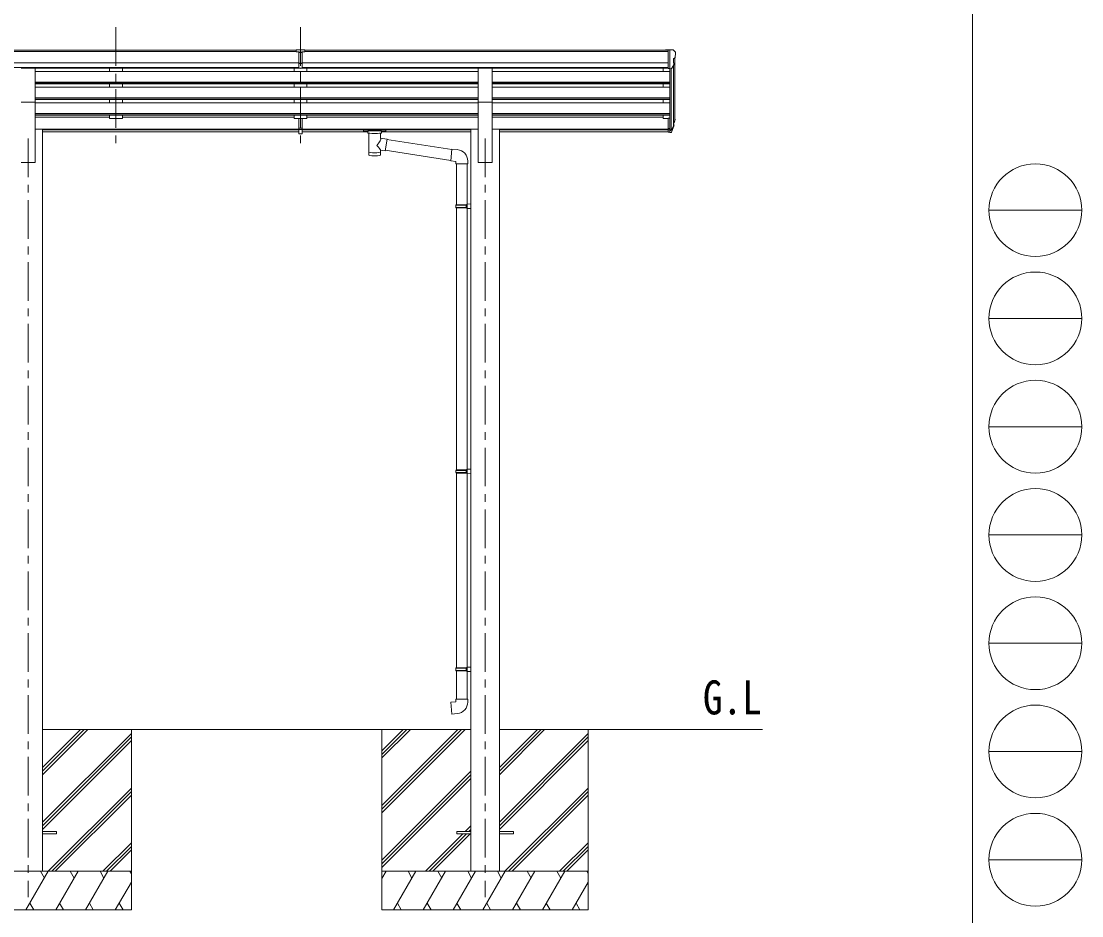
# Model space of a CAD drawing. Units: millimetres at full size, sheet at 1:30; details may follow other scales. Extents: x -8432 to 8432, y -5820 to 5820.
# Drawn here: x 4319 to 8432, y -3787 to -317 of the extents above; entities that cross this region are included whole.
import ezdxf
from ezdxf.enums import TextEntityAlignment as Align

# ---------------------------------------------------------------- set-up
doc = ezdxf.new("R2010")
doc.units = ezdxf.units.MM
doc.header["$LTSCALE"] = 30
doc.linetypes.add('CHAIN1', pattern=[8, 5, -1, 1, -1])
for name, color, linetype, lineweight in [('0-0_0', 7, 'Continuous', 9), ('0-1_本体', 5, 'CHAIN1', 9), ('0-3_ELV2', 4, 'Continuous', 9), ('0-9_OUTLINE', 7, 'Continuous', 9), ('F-0_240', 7, 'Continuous', 9)]:
    doc.layers.add(name, color=color, linetype=linetype, lineweight=lineweight)
doc.layers.add('0-7_SHAPE', color=7, linetype='Continuous')
doc.styles.add('ＭＳ ゴシック', font='')
doc.styles.get('ＭＳ ゴシック').set_extended_font_data('MS Gothic')

msp = doc.modelspace()

# ---------------------------------------------------------------- linework, layer by layer
at = {"layer": '0-0_0'}
for p, q in [((4401.21, -3064.93), (6062.81, -3064.93)), ((4401.21, -3240.56), (4576.85, -3064.93)), ((4401.21, -3226.41), (4562.7, -3064.93)), ((4401.21, -3212.27), (4548.56, -3064.93)), ((4401.21, -3424.4), (4746.01, -3079.61)), ((4746.01, -3064.93), (4746.01, -3764.93)), ((5718.01, -3064.93), (5718.01, -3764.93)), ((5718.01, -3359.1), (6012.19, -3064.93)), ((5718.01, -3373.25), (6026.34, -3064.93)), ((5718.01, -3387.39), (6040.48, -3064.93)), ((5718.01, -3175.26), (5828.35, -3064.93)), ((5718.01, -3161.11), (5814.2, -3064.93)), ((5718.01, -3146.97), (5800.06, -3064.93)), ((6173.21, -3064.93), (7194.01, -3064.93)), ((6173.21, -3240.56), (6348.85, -3064.93)), ((6173.21, -3226.41), (6334.7, -3064.93)), ((6173.21, -3212.27), (6320.56, -3064.93)), ((6173.21, -3424.4), (6518.01, -3079.61)), ((6518.01, -3064.93), (6518.01, -3764.93)), ((4401.21, -3438.54), (4746.01, -3093.75)), ((4401.21, -3452.69), (4746.01, -3107.89)), ((6173.21, -3438.54), (6518.01, -3093.75)), ((6173.21, -3452.69), (6518.01, -3107.89)), ((5718.01, -3571.23), (6062.81, -3226.44)), ((5718.01, -3585.38), (6062.81, -3240.58)), ((5718.01, -3599.52), (6062.81, -3254.72)), ((4422.82, -3614.93), (4746.01, -3291.74)), ((4436.96, -3614.93), (4746.01, -3305.88)), ((4451.11, -3614.93), (4746.01, -3320.02)), ((6194.82, -3614.93), (6518.01, -3291.74)), ((6208.96, -3614.93), (6518.01, -3305.88)), ((6223.11, -3614.93), (6518.01, -3320.02)), ((6040.96, -3460.43), (6062.81, -3438.57)), ((6055.1, -3460.43), (6062.81, -3452.71)), ((5886.46, -3614.93), (6031.96, -3469.43)), ((5900.6, -3614.93), (6046.1, -3469.43)), ((5914.74, -3614.93), (6060.24, -3469.43)), ((4634.96, -3614.93), (4746.01, -3503.87)), ((4649.1, -3614.93), (4746.01, -3518.01)), ((4663.24, -3614.93), (4746.01, -3532.15)), ((6406.96, -3614.93), (6518.01, -3503.87)), ((6421.1, -3614.93), (6518.01, -3518.01)), ((6435.24, -3614.93), (6518.01, -3532.15)), ((4746.01, -3614.93), (3946.01, -3614.93)), ((4337.17, -3764.93), (4423.77, -3614.93)), ((4408.77, -3640.91), (4393.77, -3614.92)), ((4452.64, -3764.93), (4539.24, -3614.93)), ((4524.24, -3640.91), (4509.24, -3614.93)), ((4568.11, -3764.93), (4654.71, -3614.93)), ((4624.71, -3614.93), (4639.71, -3640.91)), ((4740.18, -3614.93), (4746.01, -3625.03)), ((6518.01, -3614.93), (5718.01, -3614.93)), ((5718.01, -3642.43), (5733.89, -3614.93)), ((5762.76, -3764.93), (5849.36, -3614.93)), ((5834.36, -3640.91), (5819.36, -3614.93)), ((5878.23, -3764.93), (5964.83, -3614.93)), ((5949.83, -3640.91), (5934.83, -3614.93)), ((5993.7, -3764.93), (6080.3, -3614.93)), ((6065.3, -3640.91), (6050.3, -3614.93)), ((6109.17, -3764.93), (6195.77, -3614.93)), ((6180.77, -3640.91), (6165.77, -3614.92)), ((6224.64, -3764.93), (6311.24, -3614.93)), ((6296.24, -3640.91), (6281.24, -3614.93)), ((6340.11, -3764.93), (6426.71, -3614.93)), ((6396.71, -3614.93), (6411.71, -3640.91)), ((6512.18, -3614.93), (6518.01, -3625.03)), ((4683.58, -3764.93), (4746.01, -3656.79)), ((6455.58, -3764.93), (6518.01, -3656.79)), ((4352.17, -3738.95), (4367.17, -3764.93)), ((4467.64, -3738.95), (4482.64, -3764.93)), ((4583.11, -3738.95), (4598.11, -3764.93)), ((4698.58, -3738.95), (4713.58, -3764.93)), ((5777.76, -3738.95), (5792.76, -3764.93)), ((5893.23, -3738.95), (5908.23, -3764.93)), ((6008.7, -3738.95), (6023.7, -3764.93)), ((6124.17, -3738.95), (6139.17, -3764.93)), ((6239.64, -3738.95), (6254.64, -3764.93)), ((6355.11, -3738.95), (6370.11, -3764.93)), ((6470.58, -3738.95), (6485.58, -3764.93)), ((3946.01, -3764.93), (4746.01, -3764.93)), ((5718.01, -3764.93), (6518.01, -3764.93))]:
    msp.add_line(p, q, dxfattribs=at)
at = {"layer": '0-1_本体'}
for p, q in [((4686.01, -340.52), (4686.01, -818.04)), ((5402.01, -340.52), (5402.01, -818.04)), ((4346.01, -771.36), (4346.01, -3714.93)), ((6118.01, -771.36), (6118.01, -3714.93))]:
    msp.add_line(p, q, dxfattribs=at)
at = {"layer": '0-3_ELV2'}
for p, q in [((5385.51, -429.65), (396.51, -429.65)), ((5385.51, -434.87), (396.51, -434.87)), ((5385.51, -436.08), (5385.51, -428.24)), ((5385.51, -436.08), (5395.51, -436.08)), ((5402.01, -436.9), (5395.51, -436.5)), ((5395.51, -438.08), (5408.51, -438.08)), ((5408.51, -436.56), (5402.02, -436.88)), ((5408.51, -499.71), (5408.51, -434.43)), ((6827.51, -429.65), (5418.51, -429.65)), ((6827.51, -434.87), (5418.51, -434.87)), ((6827.51, -428.05), (6817.51, -428.13)), ((6817.51, -429.65), (6817.51, -428.13)), ((6827.51, -500.03), (6827.51, -428.05)), ((6846.01, -428.05), (6827.51, -428.05)), ((6834.01, -501.03), (6834.01, -428.05)), ((6846.01, -428.05), (6848.35, -428.19)), ((6849.1, -428.61), (6853.17, -434.42)), ((6856.01, -437.42), (6856.01, -438.05)), ((5395.51, -478.4), (396.51, -478.4)), ((5395.51, -479.6), (5402.01, -479.76)), ((5402.01, -479.76), (5408.51, -479.6)), ((6827.51, -478.4), (5408.51, -478.4)), ((6841.64, -499.22), (6850.64, -483.62)), ((6848.01, -462.56), (6848.01, -478.84)), ((6853.48, -459.23), (6848.16, -462.3)), ((6849.04, -486.39), (6849.04, -719.99)), ((6854.01, -458.62), (6854.01, -693.29)), ((5395.51, -496.25), (396.51, -496.25)), ((4318.51, -498.68), (4373.51, -498.68)), ((4373.51, -630.47), (4373.51, -498.68)), ((5395.51, -499.6), (4373.51, -499.6)), ((4373.51, -512.01), (6090.51, -512.01)), ((4661.01, -499.5), (4661.01, -512.01)), ((4711.01, -499.5), (4711.01, -511.91)), ((5377.01, -499.5), (5377.01, -512.01)), ((5395.51, -498.64), (5402.01, -499.04)), ((5402.01, -499.04), (5408.51, -498.64)), ((5402.01, -512.01), (5402.01, -559.7)), ((6827.51, -496.25), (5408.51, -496.25)), ((6090.51, -499.6), (5408.51, -499.6)), ((5427.01, -499.5), (5427.01, -511.91)), ((6090.51, -630.47), (6090.51, -498.68)), ((6090.51, -498.68), (6145.51, -498.68)), ((6145.51, -630.47), (6145.51, -498.68)), ((6827.51, -499.6), (6145.51, -499.6)), ((6145.51, -512.01), (6834.01, -512.01)), ((6809.01, -499.5), (6809.01, -512.01)), ((6827.51, -500.03), (6834.01, -500.03)), ((6834.01, -501.03), (6839.22, -500.71)), ((6834.01, -501.03), (6834.01, -693.65)), ((6840.01, -500.55), (6840.02, -738.43)), ((4373.51, -553.88), (6090.51, -553.88)), ((4373.51, -555.38), (6090.51, -555.38)), ((4373.51, -559.7), (6090.51, -559.7)), ((4373.51, -572.55), (6090.51, -572.55)), ((4661.01, -559.7), (4661.01, -572.55)), ((4711.01, -559.7), (4711.01, -572.55)), ((5377.01, -559.7), (5377.01, -572.55)), ((5402.01, -572.55), (5402.01, -620.24)), ((5427.01, -559.7), (5427.01, -572.55)), ((6145.51, -553.88), (6834.01, -553.88)), ((6145.51, -555.38), (6834.01, -555.38)), ((6145.51, -559.7), (6834.01, -559.7)), ((6145.51, -572.55), (6834.01, -572.55)), ((6809.01, -559.7), (6809.01, -572.55)), ((4373.51, -614.43), (6090.51, -614.43)), ((4373.51, -615.93), (6090.51, -615.93)), ((6145.51, -614.43), (6834.01, -614.43)), ((6145.51, -615.93), (6834.01, -615.93)), ((4318.51, -630.47), (4373.51, -630.47)), ((4373.51, -620.24), (6090.51, -620.24)), ((4373.51, -630.47), (4373.51, -864.93)), ((4373.51, -633.1), (6090.51, -633.1)), ((4661.01, -620.24), (4661.01, -633)), ((4711.01, -620.24), (4711.01, -633.1)), ((5377.01, -620.24), (5377.01, -633)), ((5402.01, -680.79), (5402.01, -633.1)), ((5427.01, -620.24), (5427.01, -633.1)), ((6090.51, -630.47), (6090.51, -864.93)), ((6090.51, -630.47), (6145.51, -630.47)), ((6145.51, -620.24), (6834.01, -620.24)), ((6145.51, -630.47), (6145.51, -864.93)), ((6145.51, -633.1), (6834.01, -633.1)), ((6809.01, -620.24), (6809.01, -633.1)), ((4373.51, -674.98), (6090.51, -674.98)), ((4373.51, -676.48), (6090.51, -676.48)), ((4373.51, -680.79), (6090.51, -680.79)), ((4373.51, -689.34), (4661.01, -689.34)), ((4661.01, -680.79), (4661.01, -694.28)), ((4711.01, -694.28), (4661.01, -694.28)), ((4711.01, -680.79), (4711.01, -694.28)), ((5377.01, -689.34), (4711.01, -689.34)), ((5377.01, -680.79), (5377.01, -694.28)), ((5427.01, -694.28), (5377.01, -694.28)), ((5395.51, -754.01), (5395.51, -694.28)), ((5408.51, -754.01), (5408.51, -694.28)), ((5427.01, -680.79), (5427.01, -694.28)), ((6090.51, -689.34), (5427.01, -689.34)), ((6145.51, -674.98), (6834.01, -674.98)), ((6145.51, -676.48), (6834.01, -676.48)), ((6145.51, -680.79), (6834.01, -680.79)), ((6809.01, -689.34), (6145.51, -689.34)), ((6809.01, -680.79), (6809.01, -694.28)), ((6809.01, -694.28), (6827.51, -694.28)), ((6827.51, -693.65), (6827.51, -747.68)), ((6827.51, -693.65), (6834.01, -693.65)), ((6834.01, -693.65), (6834.01, -748.42)), ((4401.21, -735.93), (4373.51, -735.93)), ((4401.21, -735.93), (4401.21, -3614.93)), ((4401.21, -736.35), (5395.51, -736.35)), ((4401.21, -737.75), (5395.51, -737.75)), ((5395.51, -731.77), (5408.51, -731.77)), ((5395.51, -737.17), (5408.51, -737.17)), ((5408.51, -736.35), (6062.81, -736.35)), ((5408.51, -737.75), (6062.81, -737.75)), ((6062.81, -735.93), (6062.81, -3614.93)), ((6062.81, -735.93), (6090.51, -735.93)), ((6173.21, -735.93), (6145.51, -735.93)), ((6173.21, -735.93), (6173.21, -3614.93)), ((6173.21, -736.35), (6827.51, -736.35)), ((6173.21, -737.75), (6827.51, -737.75)), ((6827.51, -733.78), (6834.01, -733.78)), ((6827.51, -738.66), (6834.01, -738.66)), ((6834.01, -738.68), (6839.15, -738.68)), ((6840.45, -738), (6848.2, -722.6)), ((6849.65, -722.96), (6841.46, -739.13)), ((6850.27, -723.52), (6841.46, -747.07)), ((6852.32, -706.46), (6849.04, -713.53)), ((6852.92, -707.84), (6849.04, -715.79)), ((6850.61, -719.11), (6850.27, -723.52)), ((5395.51, -745.44), (4401.21, -745.44)), ((5395.51, -752.94), (5402.01, -753.34)), ((5402.01, -753.34), (5408.51, -752.94)), ((5662.51, -745.44), (5408.51, -745.44)), ((6062.81, -745.44), (5716.51, -745.44)), ((6827.51, -745.44), (6173.21, -745.44)), ((6827.51, -747.68), (6834.01, -747.68)), ((6834.01, -740.49), (6838.86, -740.49)), ((6834.01, -748.42), (6838.86, -748.42)), ((4318.51, -864.93), (4373.51, -864.93)), ((6090.51, -864.93), (6145.51, -864.93)), ((4401.21, -3460.43), (4456.01, -3460.43)), ((4401.21, -3469.43), (4456.01, -3469.43)), ((4456.01, -3460.43), (4456.01, -3469.43)), ((6008.01, -3460.43), (6062.81, -3460.43)), ((6173.21, -3460.43), (6228.01, -3460.43)), ((6173.21, -3469.43), (6228.01, -3469.43)), ((6228.01, -3460.43), (6228.01, -3469.43))]:
    msp.add_line(p, q, dxfattribs=at)
for points in [[(5385.51, -428.24), (5403.51, -428.08), (5418.51, -428.21)], [(5408.51, -499.71), (5402.01, -500.1), (5395.51, -499.71), (5395.51, -434.37)], [(5408.51, -436.04), (5418.51, -435.95), (5418.51, -428.21)], [(5408.51, -480.7), (5405.26, -480.78), (5402.01, -480.86), (5398.77, -480.78), (5395.51, -480.7)], [(5408.51, -754.01), (5402.01, -754.41), (5395.51, -754.01)], [(6008.01, -3460.43), (6008.01, -3469.43), (6062.81, -3469.43)]]:
    msp.add_lwpolyline(points, dxfattribs=at)
for centre, radius, start, end in [((6848.29, -429.19), 1, 35, 86.5), ((6853.01, -437.42), 3, 0, 87), ((6654.01, -438.05), 202, 355.05096, 0), ((6848.31, -462.56), 0.3, 120, 180), ((6848.31, -478.84), 0.3, 180, 265.2833), ((6848.04, -482.12), 3, 330, 85.2833), ((6849.11, -454.86), 6.18, 315.00103, 354.2965), ((6839.04, -497.72), 3, 273.5, 330), ((6823.43, -696.97), 30.41, 341.80266, 352.8448), ((6824.83, -698.72), 29.53, 342.01856, 353.49194)]:
    msp.add_arc(centre, radius, start, end, dxfattribs=at)
for centre, major_axis, ratio, start_param, end_param in [((5426.59, -438.39), (24.57, -1.51), 0.121868, 3.1422238, 3.1491027), ((6766.15, -692.48), (-87.93, 4.42), 0.541684, 3.060334, 3.2172517), ((6765.36, -699.16), (89.06, 1.43), 0.57596, 6.1985533, 6.3701348), ((6838.86, -737.78), (3, 0), 0.90356, 4.712389, 5.7595865), ((6839.15, -737.33), (1.5, 0), 0.90356, 4.712389, 5.7595865), ((6764.1, -699.06), (88.05, 0), 0.90356, 5.9828017, 6.0168888), ((6849.3, -719.11), (-1.3, 0), 0.90356, 2.9359903, 4.9130961), ((6763.38, -702.92), (89.07, 0), 0.90356, 6.0316505, 6.077583), ((6838.86, -745.71), (-3, 0), 0.90356, 1.5707963, 2.6179939)]:
    msp.add_ellipse(centre, major_axis=major_axis, ratio=ratio, start_param=start_param, end_param=end_param, dxfattribs=at)
at = {"layer": '0-9_OUTLINE'}
for p, q in [((5646.01, -738.53), (5646.01, -744.28)), ((5648.01, -737.86), (5731.01, -737.86)), ((5648.01, -740.04), (5731.01, -740.04)), ((5733.01, -738.53), (5733.01, -744.28)), ((5648.01, -744.95), (5662.51, -744.95)), ((5662.51, -750.59), (5662.51, -744.05)), ((5666.61, -751.51), (5666.6, -836.95)), ((5712.41, -770.26), (5712.41, -751.51)), ((5737.63, -774.16), (5712.41, -770.25)), ((5716.51, -750.59), (5716.51, -744.05)), ((5716.51, -744.95), (5731.01, -744.95)), ((5737.63, -774.16), (5730.61, -819.42)), ((5988.62, -815.16), (5737.32, -776.18)), ((5712.43, -836.95), (5712.41, -816.29)), ((5712.41, -816.6), (5730.61, -819.42)), ((5984.95, -857.1), (5730.88, -817.68)), ((6009.63, -815.04), (5988.79, -813.22)), ((6050.7, -870.79), (6050.7, -859.87)), ((6004.7, -870.79), (6050.7, -870.79)), ((6006.81, -870.79), (6006.81, -1028.99)), ((6048.81, -870.79), (6048.81, -1026.44)), ((6046.81, -1026.49), (6062.81, -1026.02)), ((6046.81, -1028.49), (6046.81, -1026.49)), ((6062.81, -1026.02), (6062.81, -1043.96)), ((6004.81, -1030.99), (6005.81, -1028.99)), ((6004.81, -1030.99), (6048.81, -1030.99)), ((6004.81, -1030.99), (6004.81, -1038.99)), ((6004.81, -1038.99), (6048.81, -1038.99)), ((6004.81, -1038.99), (6005.81, -1040.99)), ((6005.81, -1028.99), (6048.81, -1028.99)), ((6005.81, -1040.99), (6048.81, -1040.99)), ((6006.81, -1040.99), (6006.81, -2057.68)), ((6044.34, -1030.99), (6043.91, -1028.99)), ((6046.81, -1028.49), (6048.81, -1028.49)), ((6046.81, -1043.49), (6046.81, -1041.49)), ((6046.81, -1043.49), (6062.81, -1043.96)), ((6048.81, -1043.55), (6048.81, -2055.12)), ((6046.81, -2055.18), (6062.81, -2054.71)), ((6046.81, -2057.18), (6046.81, -2055.18)), ((6062.81, -2054.71), (6062.81, -2072.65)), ((6004.81, -2059.68), (6005.81, -2057.68)), ((6004.81, -2059.68), (6048.81, -2059.68)), ((6004.81, -2059.68), (6004.81, -2067.68)), ((6004.81, -2067.68), (6048.81, -2067.68)), ((6004.81, -2067.68), (6005.81, -2069.68)), ((6005.81, -2057.68), (6048.81, -2057.68)), ((6005.81, -2069.68), (6048.81, -2069.68)), ((6006.81, -2069.68), (6006.81, -2825.37)), ((6044.34, -2059.68), (6043.91, -2057.68)), ((6046.81, -2057.18), (6048.81, -2057.18)), ((6046.81, -2072.18), (6046.81, -2070.18)), ((6046.81, -2072.18), (6062.81, -2072.65)), ((6048.81, -2072.24), (6048.81, -2822.81)), ((6004.81, -2827.37), (6005.81, -2825.37)), ((6004.81, -2827.37), (6048.81, -2827.37)), ((6004.81, -2827.37), (6004.81, -2835.37)), ((6004.81, -2835.37), (6048.81, -2835.37)), ((6004.81, -2835.37), (6005.81, -2837.37)), ((6005.81, -2825.37), (6048.81, -2825.37)), ((6005.81, -2837.37), (6048.81, -2837.37)), ((6006.81, -2837.37), (6006.81, -2947.37)), ((6044.34, -2827.37), (6043.91, -2825.37)), ((6046.81, -2822.87), (6062.81, -2822.4)), ((6046.81, -2824.87), (6046.81, -2822.87)), ((6046.81, -2824.87), (6048.81, -2824.87)), ((6046.81, -2839.87), (6046.81, -2837.87)), ((6062.81, -2822.4), (6062.81, -2840.34)), ((6046.81, -2839.87), (6062.81, -2840.34)), ((6048.81, -2839.93), (6048.81, -2947.37)), ((6004.81, -2947.37), (6050.81, -2947.37)), ((6004.81, -2957.37), (6004.81, -2947.37)), ((6050.81, -2947.37), (6050.81, -2958.29))]:
    msp.add_line(p, q, dxfattribs=at)
for points in [[(5646.01, -738.53), (5646.05, -738.33), (5646.14, -738.19), (5646.23, -738.1), (5646.33, -738.04), (5646.46, -737.99), (5646.75, -737.93), (5647.24, -737.89), (5647.78, -737.86), (5648.01, -737.86)], [(5731.01, -737.86), (5731.37, -737.87), (5731.9, -737.89), (5732.35, -737.94), (5732.65, -738.02), (5732.82, -738.12), (5732.94, -738.26), (5733.01, -738.44), (5733.01, -738.53)], [(5646.01, -744.28), (5646.05, -744.48), (5646.14, -744.62), (5646.23, -744.71), (5646.33, -744.77), (5646.46, -744.82), (5646.75, -744.88), (5647.24, -744.93), (5647.78, -744.95), (5648.01, -744.95)], [(5731.01, -744.95), (5731.37, -744.94), (5731.9, -744.92), (5732.35, -744.87), (5732.65, -744.79), (5732.82, -744.69), (5732.94, -744.55), (5733.01, -744.37), (5733.01, -744.28)], [(5988.79, -813.22), (5984.78, -859.04), (6004.7, -860.79), (6004.7, -870.79)], [(6044.34, -1030.99), (6044.34, -1038.99), (6043.91, -1040.99)], [(6046.81, -1041.49), (6048.81, -1041.49), (6048.81, -1028.49)], [(6044.34, -2059.68), (6044.34, -2067.68), (6043.91, -2069.68)], [(6046.81, -2070.18), (6048.81, -2070.18), (6048.81, -2057.18)], [(6044.34, -2827.37), (6044.34, -2835.37), (6043.91, -2837.37)], [(6046.81, -2837.87), (6048.81, -2837.87), (6048.81, -2824.87)], [(6009.74, -3003.11), (5988.9, -3004.94), (5984.89, -2959.11), (6004.81, -2957.37)]]:
    msp.add_lwpolyline(points, dxfattribs=at)
for centre, start, end in [((6005.7, -859.87), 0, 85), ((6005.81, -2958.29), 275, 0)]:
    msp.add_arc(centre, 45, start, end, dxfattribs=at)
for centre, major_axis, ratio, start_param, end_param in [((5648.01, -740.26), (2, 0), 0.109601, 3.1415927, 4.712389), ((5731.01, -740.26), (2, 0), 0.109601, 4.712389, 6.2831853), ((5689.51, -750.51), (27.06, 0), 0.069685, 3.1415927, 6.2831853), ((5689.51, -744.05), (27, 0), 0.070066, 6.2831853, 9.424778), ((5689.51, -796.79), (-22.81, -26.62), 0.234429, 1.6855472, 3.1268519), ((5700.51, -748.03), (16, 0), 0.361356, 6.2636979, 6.2831853), ((5692.07, -794.15), (20.32, -22.25), 0.045535, 0.0389954, 1.3075346), ((5689.51, -836.95), (22.92, 0), 0.101955, 3.1415499, 6.2833984), ((5689.51, -824.51), (22.91, 0), 0.122865, 3.1415927, 6.2831853)]:
    msp.add_ellipse(centre, major_axis=major_axis, ratio=ratio, start_param=start_param, end_param=end_param, dxfattribs=at)
at = {"layer": 'F-0_240', "color": 5}
msp.add_line((8007.94, 5820), (8007.94, -5820), dxfattribs=at)
at = {"layer": 'F-0_240', "color": 4}
for p, q in [((8072.06, -1050), (8432.06, -1050)), ((8072.06, -1470), (8432.06, -1470)), ((8072.06, -1890), (8432.06, -1890)), ((8072.06, -2310), (8432.06, -2310)), ((8072.06, -2730), (8432.06, -2730)), ((8072.06, -3150), (8432.06, -3150)), ((8072.06, -3570), (8432.06, -3570))]:
    msp.add_line(p, q, dxfattribs=at)
for centre in [(8252.05, -1050), (8252.05, -1470), (8252.05, -1890), (8252.05, -2310), (8252.05, -2730), (8252.05, -3150), (8252.05, -3570)]:
    msp.add_circle(centre, 180, dxfattribs=at)

# ---------------------------------------------------------------- texts
at = {"layer": '0-7_SHAPE', "style": 'ＭＳ ゴシック', "width": 0.85}
msp.add_text('G.L', height=132, dxfattribs=at).set_placement((6962.4, -3045.74), align=Align.BOTTOM_LEFT)

doc.saveas('drawing.dxf')
